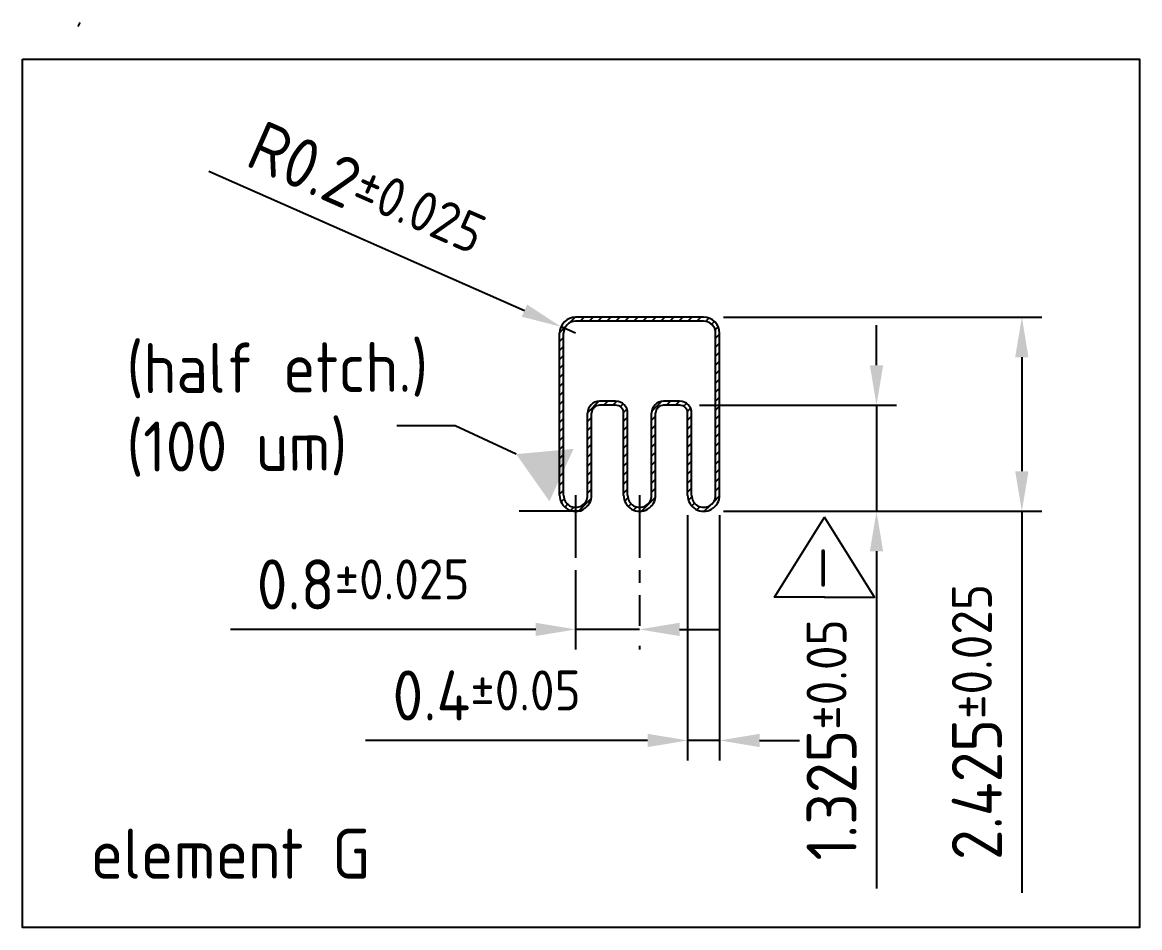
# Model space of a CAD drawing. Extents: x 398 to 764, y 536 to 780.
# Drawn here: x 708.1 to 764, y 610.6 to 655.9 of the extents above; entities that cross this region are included whole.
import ezdxf
from ezdxf import colors
from ezdxf.entities.mleader import LeaderData, LeaderLine
from ezdxf.math import Vec2, Vec3

# ---------------------------------------------------------------- set-up
doc = ezdxf.new("R2010")
doc.units = 0
doc.linetypes.add('AXES', pattern=[2, 1.25, -0.25, 0.25, -0.25])
doc.layers.add('AXIS', color=4, linetype='AXES', lineweight=25)
doc.layers.add('DIMENSIONS', color=3, linetype='Continuous', lineweight=25)
for name, color, linetype in [('bottom etching', 64, 'Continuous'), ('bottom leadframe', 7, 'Continuous'), ('leadframe', 7, 'Continuous'), ('top leadframe', 5, 'Continuous')]:
    doc.layers.add(name, color=color, linetype=linetype)
doc.styles.get("Standard").update_dxf_attribs({"font": 'ISOCP.SHX', "bigfont": 'bigfont.shx'})
doc.dimstyles.new('ST standard', dxfattribs={"dimtxt": 2.5, "dimasz": 3.5, "dimexe": 1, "dimexo": 1, "dimgap": 1, "dimtad": 1, "dimdec": 3, "dimdsep": 46, "dimtxsty": 'STANDARD', "dimcen": 0, "dimclrd": 3, "dimclre": 3, "dimclrt": 1, "dimadec": 0, "dimazin": 2, "dimtol": 1, "dimtp": 0.1, "dimtm": 0.1, "dimtfac": 0.8, "dimtdec": 3, "dimtmove": 0, "dimatfit": 3, "dimfxl": 1, "dimtolj": 2, "dimlwd": -1, "dimlwe": -1, "dimarcsym": 1})
doc.dimstyles.new('ST standard$0', dxfattribs={"dimtxt": 2.5, "dimasz": 2, "dimexe": 1, "dimexo": 1, "dimgap": 1, "dimtad": 1, "dimdec": 3, "dimdsep": 46, "dimtxsty": 'STANDARD', "dimcen": 0, "dimclrd": 3, "dimclre": 3, "dimclrt": 1, "dimadec": 0, "dimazin": 2, "dimtol": 1, "dimtp": 0.1, "dimtm": 0.1, "dimtfac": 0.8, "dimtdec": 3, "dimtmove": 0, "dimatfit": 3, "dimfxl": 1, "dimtolj": 2, "dimlwd": -1, "dimlwe": -1, "dimarcsym": 1})

# ---------------------------------------------------------------- blocks, each defined once
blk = doc.blocks.new('_DatumFilled')
at = {"color": 0, "linetype": 'ByBlock'}
blk.add_solid([(0, 0.577), (-1, 0), (0, -0.577)], dxfattribs=at)
blk = doc.blocks.new('*D113')
at = {"layer": 'AXIS', "color": 3, "linetype": 'ByBlock', "ltscale": 50, "transparency": 16777216}
for p, q in [((743.18, 641.145), (759.096, 641.145)), ((758.096, 639.145), (758.096, 633.445)), ((743.18, 631.445), (759.096, 631.445)), ((758.096, 631.445), (758.096, 612.374))]:
    blk.add_line(p, q, dxfattribs=at)
at = {"layer": 'AXIS', "color": 3, "ltscale": 50, "transparency": 16777216}
for points in [[(757.763, 639.145), (758.429, 639.145), (758.096, 641.145)], [(757.763, 633.445), (758.429, 633.445), (758.096, 631.445)]]:
    blk.add_solid(points, dxfattribs=at)
at = {"layer": 'Defpoints', "color": 0, "ltscale": 50, "transparency": 16777216}
for p in [(742.18, 641.145), (758.096, 641.145), (742.18, 631.445)]:
    blk.add_point(p, dxfattribs=at)
at = {"layer": 'AXIS', "color": 1, "ltscale": 50, "transparency": 16777216, "insert": (755.846, 620.91), "char_height": 2.5, "attachment_point": 5, "rotation": 90}
blk.add_mtext('\\A2;2.425{\\H2;±0.025}', dxfattribs=at)
blk = doc.blocks.new('*D114')
at = {"layer": 'AXIS', "color": 3, "linetype": 'ByBlock', "ltscale": 50, "transparency": 16777216}
for p, q in [((750.827, 638.745), (750.827, 640.745)), ((741.98, 636.745), (751.827, 636.745)), ((750.827, 636.745), (750.827, 631.445)), ((743.18, 631.445), (751.827, 631.445)), ((750.827, 629.445), (750.827, 612.587))]:
    blk.add_line(p, q, dxfattribs=at)
at = {"layer": 'AXIS', "color": 3, "ltscale": 50, "transparency": 16777216}
for points in [[(750.494, 638.745), (751.16, 638.745), (750.827, 636.745)], [(750.494, 629.445), (751.16, 629.445), (750.827, 631.445)]]:
    blk.add_solid(points, dxfattribs=at)
at = {"layer": 'Defpoints', "color": 0, "ltscale": 50, "transparency": 16777216}
for p in [(740.98, 636.745), (750.827, 636.745), (742.18, 631.445)]:
    blk.add_point(p, dxfattribs=at)
at = {"layer": 'AXIS', "color": 1, "ltscale": 50, "transparency": 16777216, "insert": (748.577, 620.016), "char_height": 2.5, "attachment_point": 5, "rotation": 90}
blk.add_mtext('\\A2;1.325{\\H2;±0.05}', dxfattribs=at)
blk = doc.blocks.new('*D112')
at = {"layer": 'AXIS', "color": 3, "linetype": 'ByBlock', "ltscale": 50, "transparency": 16777216}
for p, q in [((735.78, 628.016), (735.78, 624.54)), ((733.78, 625.54), (718.52, 625.54)), ((738.98, 625.54), (735.78, 625.54)), ((740.98, 625.54), (742.98, 625.54)), ((738.98, 624.725), (738.98, 624.54))]:
    blk.add_line(p, q, dxfattribs=at)
at = {"layer": 'AXIS', "color": 3, "ltscale": 50, "transparency": 16777216}
for points in [[(733.78, 625.873), (733.78, 625.207), (735.78, 625.54)], [(740.98, 625.873), (740.98, 625.207), (738.98, 625.54)]]:
    blk.add_solid(points, dxfattribs=at)
at = {"layer": 'Defpoints', "color": 0, "ltscale": 50, "transparency": 16777216}
for p in [(735.78, 629.016), (735.78, 625.54), (738.98, 625.725)]:
    blk.add_point(p, dxfattribs=at)
at = {"layer": 'AXIS', "color": 1, "ltscale": 50, "transparency": 16777216, "insert": (725.15, 627.79), "char_height": 2.5, "attachment_point": 5}
blk.add_mtext('\\A2;0.8{\\H2;±0.025}', dxfattribs=at)
blk = doc.blocks.new('*D115')
at = {"layer": 'AXIS', "color": 3, "linetype": 'ByBlock', "ltscale": 50, "transparency": 16777216}
for p, q in [((741.38, 631.245), (741.38, 618.989)), ((742.98, 631.245), (742.98, 618.989)), ((739.38, 619.989), (725.27, 619.989)), ((742.98, 619.989), (741.38, 619.989)), ((744.98, 619.989), (746.98, 619.989))]:
    blk.add_line(p, q, dxfattribs=at)
at = {"layer": 'AXIS', "color": 3, "ltscale": 50, "transparency": 16777216}
for points in [[(739.38, 620.322), (739.38, 619.656), (741.38, 619.989)], [(744.98, 620.322), (744.98, 619.656), (742.98, 619.989)]]:
    blk.add_solid(points, dxfattribs=at)
at = {"layer": 'Defpoints', "color": 0, "ltscale": 50, "transparency": 16777216}
for p in [(741.38, 632.245), (742.98, 632.245), (741.38, 619.989)]:
    blk.add_point(p, dxfattribs=at)
at = {"layer": 'AXIS', "color": 1, "ltscale": 50, "transparency": 16777216, "insert": (731.325, 622.239), "char_height": 2.5, "attachment_point": 5}
blk.add_mtext('\\A2;0.4{\\H2;±0.05}', dxfattribs=at)
blk = doc.blocks.new('*D116')
at = {"layer": 'AXIS', "color": 3, "linetype": 'ByBlock', "ltscale": 50, "transparency": 16777216}
for p, q in [((717.428, 648.439), (733.218, 641.475)), ((735.78, 640.345), (735.048, 640.668))]:
    blk.add_line(p, q, dxfattribs=at)
at = {"layer": 'AXIS', "color": 3, "ltscale": 50, "transparency": 16777216}
blk.add_solid([(733.353, 641.78), (733.084, 641.17), (735.048, 640.668)], dxfattribs=at)
at = {"layer": 'Defpoints', "color": 0, "ltscale": 50, "transparency": 16777216}
for p in [(735.048, 640.668), (735.78, 640.345)]:
    blk.add_point(p, dxfattribs=at)
at = {"layer": 'AXIS', "color": 1, "ltscale": 50, "transparency": 16777216, "insert": (725.316, 647.42), "char_height": 2.5, "attachment_point": 5, "rotation": 336.2011}
blk.add_mtext('\\A2;R0.2{\\H2;±0.025}', dxfattribs=at)
blk = doc.blocks.new('external grip bottom')
at = {"layer": 'bottom etching', "ltscale": 50}
h = blk.add_hatch(dxfattribs=at)
h.set_pattern_fill('ANSI31', color=256, scale=0.025, angle=90)
h.set_pattern_definition([(135, (43.47016, -14.76776), (-0.0561266, -0.0561266), [])])
h.paths.add_polyline_path([(2.225, 1), (0.2, 1, 0.414214), (0, 0.8), (0, -0.8, 0.414214), (0.2, -1), (2.225, -1, 1), (2.225, -0.6), (1.2, -0.6, -0.414214), (1.1, -0.5), (1.1, -0.3, -0.414214), (1.2, -0.2), (2.225, -0.2, 1), (2.225, 0.2), (1.2, 0.2, -0.414214), (1.1, 0.3), (1.1, 0.5, -0.414214), (1.2, 0.6), (2.225, 0.6, 1)])
h.paths.add_polyline_path([(0.2, 0.95), (2.225, 0.95, -1), (2.225, 0.65), (1.2, 0.65, 0.414214), (1.05, 0.5), (1.05, 0.3, 0.414214), (1.2, 0.15), (2.225, 0.15, -1), (2.225, -0.15), (1.2, -0.15, 0.414214), (1.05, -0.3), (1.05, -0.5, 0.414214), (1.2, -0.65), (2.225, -0.65, -1), (2.225, -0.95), (0.2, -0.95, -0.414214), (0.05, -0.8), (0.05, 0.8, -0.414214)], flags=16)
at = {"layer": 'bottom leadframe'}
for p, q in [((2.225, 1), (0.2, 1)), ((0, 0.8), (0, -0.8)), ((2.225, 0.6), (1.2, 0.6)), ((1.1, 0.5), (1.1, 0.3)), ((2.225, 0.2), (1.2, 0.2)), ((2.225, -0.2), (1.2, -0.2)), ((1.1, -0.3), (1.1, -0.5)), ((2.225, -0.6), (1.2, -0.6)), ((2.225, -1), (0.2, -1))]:
    blk.add_line(p, q, dxfattribs=at)
for centre, radius, start, end in [((0.2, 0.8), 0.2, 90, 180), ((2.225, 0.8), 0.2, 270, 90), ((1.2, 0.5), 0.1, 90, 180), ((1.2, 0.3), 0.1, 180, 270), ((2.225, 0), 0.2, 270, 90), ((1.2, -0.3), 0.1, 90, 180), ((1.2, -0.5), 0.1, 180, 270), ((2.225, -0.8), 0.2, 270, 90), ((0.2, -0.8), 0.2, 180, 270)]:
    blk.add_arc(centre, radius, start, end, dxfattribs=at)
at = {"layer": 'top leadframe'}
for p, q in [((2.225, 0.95), (0.2, 0.95)), ((0.05, 0.8), (0.05, -0.8)), ((2.225, 0.65), (1.2, 0.65)), ((1.05, 0.5), (1.05, 0.3)), ((2.225, 0.15), (1.2, 0.15)), ((2.225, -0.15), (1.2, -0.15)), ((1.05, -0.3), (1.05, -0.5)), ((2.225, -0.65), (1.2, -0.65)), ((2.225, -0.95), (0.2, -0.95))]:
    blk.add_line(p, q, dxfattribs=at)
for centre, start, end in [((0.2, 0.8), 90, 180), ((2.225, 0.8), 270, 90), ((1.2, 0.5), 90, 180), ((1.2, 0.3), 180, 270), ((2.225, 0), 270, 90), ((1.2, -0.3), 90, 180), ((1.2, -0.5), 180, 270), ((2.225, -0.8), 270, 90), ((0.2, -0.8), 180, 270)]:
    blk.add_arc(centre, 0.15, start, end, dxfattribs=at)
blk = doc.blocks.new('rev9 I')
at = {"layer": 'DIMENSIONS', "ltscale": 50}
for points in [[(2.525, 0), (0, 0), (2.505, 3.987)], [(2.485, 0), (5.01, 0), (2.505, 3.987)]]:
    blk.add_lwpolyline(points, dxfattribs=at)
blk.add_text('I', height=1.875, dxfattribs=at).set_placement((2.162, 0.513))

msp = doc.modelspace()

# ---------------------------------------------------------------- linework, layer by layer
at = {"layer": 'AXIS', "ltscale": 2.5}
for p, q in [((735.78, 632.2452), (735.78, 625.7866)), ((738.98, 632.2452), (738.98, 625.7253)), ((736.0781, 631.4452), (732.6258, 631.4452))]:
    msp.add_line(p, q, dxfattribs=at)
at = {"layer": 'bottom etching', "ltscale": 50}
msp.add_line((710.8955, 655.6795), (710.9906, 655.8848), dxfattribs=at)
at = {"layer": 'leadframe'}
msp.add_lwpolyline([(708.1061, 654.0512), (763.9879, 654.0512), (763.9879, 610.6326), (708.1061, 610.6326)], close=True, dxfattribs=at)

# ---------------------------------------------------------------- block references
at = {"layer": 'leadframe', "ltscale": 50, "xscale": 4, "yscale": 4, "zscale": 4, "rotation": 270}
msp.add_blockref('external grip bottom', (738.98, 641.1452), dxfattribs=at)
at = {"layer": 'leadframe', "ltscale": 50}
msp.add_blockref('rev9 I', (745.7235, 627.1583), dxfattribs=at)

# ---------------------------------------------------------------- texts
at = {"layer": 'DIMENSIONS', "color": 1, "ltscale": 50}
for s, p in [('(half etch.)', (713.32, 637.3385)), ('(100 um)', (713.32, 633.4197))]:
    msp.add_text(s, height=2.5, rotation=0.31787, dxfattribs=at).set_placement(p)
msp.add_text('element G', height=2.5, dxfattribs=at).set_placement((711.5234, 613.0781))

# ---------------------------------------------------------------- dimensions: what is measured, and where the dimension line sits
at = {"layer": 'AXIS', "ltscale": 50}
dim = msp.add_radius_dim(center=(735.78, 640.3452), mpoint=(735.0481, 640.6681), dimstyle='ST standard', override={"dimasz": 2, "dimlfac": 0.25, "dimtp": 0.025, "dimtm": 0.025}, dxfattribs=at)
dim.commit()
dim.dimension.update_dxf_attribs({"geometry": '*D116', "text_midpoint": (725.316, 647.4196)})
for base, p2, override, picture, middle in [((758.0959, 641.1452), (742.18, 641.1452), {"dimlfac": 0.25, "dimtp": 0.025, "dimtm": 0.025}, '*D113', (758.0959, 620.9096)), ((750.827, 636.7452), (740.98, 636.7452), {"dimlfac": 0.25, "dimtp": 0.05, "dimtm": 0.05}, '*D114', (750.827, 620.0163))]:
    dim = msp.add_linear_dim(base=base, p1=(742.18, 631.4452), p2=p2, angle=270, dimstyle='ST standard$0', override=override, dxfattribs=at)
    dim.commit()
    dim.dimension.update_dxf_attribs({"geometry": picture, "text_midpoint": middle, "dimtype": 128})
for base, p1, p2, override, picture, middle in [((741.38, 619.9891), (742.98, 632.2452), (741.38, 632.2452), {"dimlfac": 0.25, "dimtp": 0.05, "dimtm": 0.05}, '*D115', (731.3251, 619.9891)), ((735.78, 625.54), (738.98, 625.7253), (735.78, 629.0159), {"dimlfac": 0.25, "dimtp": 0.025, "dimtm": 0.025}, '*D112', (725.1501, 625.54))]:
    dim = msp.add_linear_dim(base=base, p1=p1, p2=p2, dimstyle='ST standard$0', override=override, dxfattribs=at)
    dim.commit()
    dim.dimension.update_dxf_attribs({"geometry": picture, "text_midpoint": middle, "dimtype": 128})

# ---------------------------------------------------------------- leaders
at = {"layer": 'DIMENSIONS', "ltscale": 50}
ml = msp.add_multileader_mtext('Standard', dxfattribs=at)
ml.set_content('')
ml.set_leader_properties(color=3)
ml.set_arrow_properties(name='DATUMFILLED')
ml.build(insert=Vec2(0, 0))
ml.multileader.update_dxf_attribs({"text_left_attachment_type": 5, "text_right_attachment_type": 6, "dogleg_length": 1, "arrow_head_size": 2.5})
ctx = ml.context
ctx.base_point, ctx.char_height, ctx.arrow_head_size, ctx.plane_origin = Vec3(726.8379, 635.7085), 3.5, 2.5, Vec3(734.0052, 632.9688)
ctx.left_attachment, ctx.right_attachment = 5, 6
notes = []
notes.append((ctx, [(0, (1, 1, 0), (729.7545, 635.7085), (-1, 0), 2.9166, [(0, [(735.0722, 633.255)], 0, [])])]))
ctx.mtext, ml.multileader.dxf.content_type = None, 0
for ctx, leaders in notes:
    for number, flags, end, landing, length, lines in leaders:
        leader = LeaderData()
        leader.index, (leader.has_last_leader_line, leader.has_dogleg_vector, leader.attachment_direction) = number, flags
        leader.last_leader_point, leader.dogleg_vector, leader.dogleg_length = Vec3(end), Vec3(landing), length
        for number, points, colour, breaks in lines:
            line = LeaderLine()
            line.index, line.vertices, line.color, line.breaks = number, Vec3.list(points), colors.encode_raw_color(colour), breaks
            leader.lines.append(line)
        ctx.leaders.append(leader)

doc.saveas('drawing.dxf')
